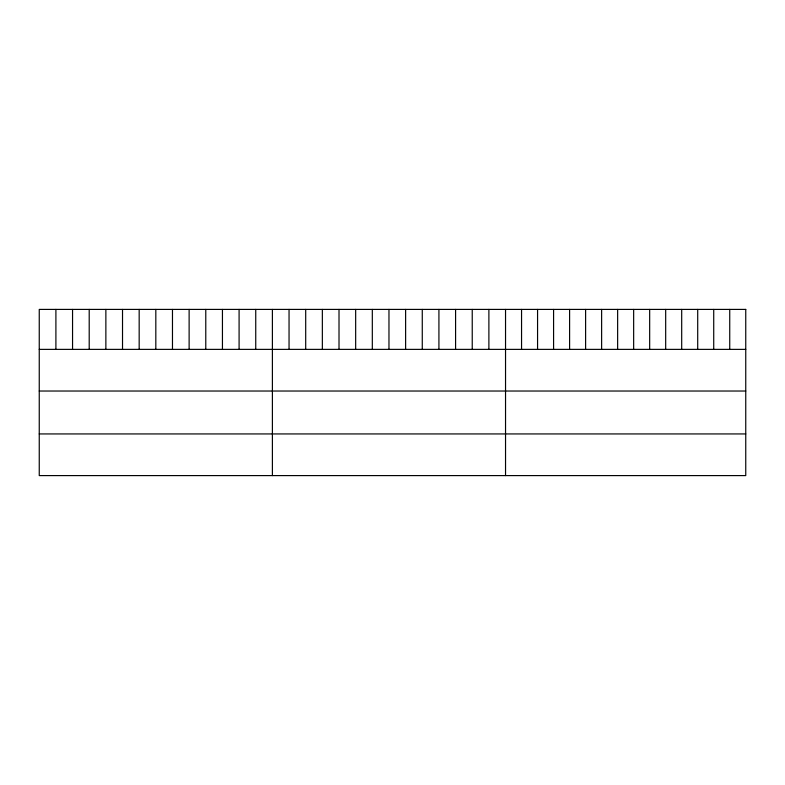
<?xml version="1.0" encoding="UTF-8"?>
<svg xmlns="http://www.w3.org/2000/svg" width="785" height="785" viewBox="0 0 785 785"><rect width="100%" height="100%" fill="white"/><g stroke="black" fill="none" stroke-linecap="round" stroke-linejoin="round"><path stroke-width="1.18" d="M39.25 349.374L745.75 349.374M39.25 391.028L745.75 391.028M39.25 433.938L745.75 433.938M729.736 309.408L729.736 349.374M713.722 309.408L713.722 349.374M697.708 309.408L697.708 349.374M681.694 309.408L681.694 349.374M665.68 309.408L665.68 349.374M649.666 309.408L649.666 349.374M633.652 309.408L633.652 349.374M617.638 309.408L617.638 349.374M601.624 309.408L601.624 349.374M585.61 309.408L585.61 349.374M569.596 309.408L569.596 349.374M553.582 309.408L553.582 349.374M537.568 309.408L537.568 349.374M521.554 309.408L521.554 349.374M505.54 309.408L505.54 475.592M488.888 309.408L488.888 349.374M472.236 309.408L472.236 349.374M455.585 309.408L455.585 349.374M438.923 309.408L438.923 349.374M422.271 309.408L422.271 349.374M405.619 309.408L405.619 349.374M388.967 309.408L388.967 349.374M372.316 309.408L372.316 349.374M355.664 309.408L355.664 349.374M339.012 309.408L339.012 349.374M322.35 309.408L322.35 349.374M305.699 309.408L305.699 349.374M289.047 309.408L289.047 349.374M272.395 309.408L272.395 475.592M255.743 309.408L255.743 349.374M239.091 309.408L239.091 349.374M222.44 309.408L222.44 349.374M205.778 309.408L205.778 349.374M189.126 309.408L189.126 349.374M172.474 309.408L172.474 349.374M155.822 309.408L155.822 349.374M139.171 309.408L139.171 349.374M122.519 309.408L122.519 349.374M105.867 309.408L105.867 349.374M89.205 309.408L89.205 349.374M72.554 309.408L72.554 349.374M55.902 309.408L55.902 349.374M745.75 309.408L39.25 309.408L39.25 475.592L745.75 475.592L745.75 309.408"/></g></svg>
